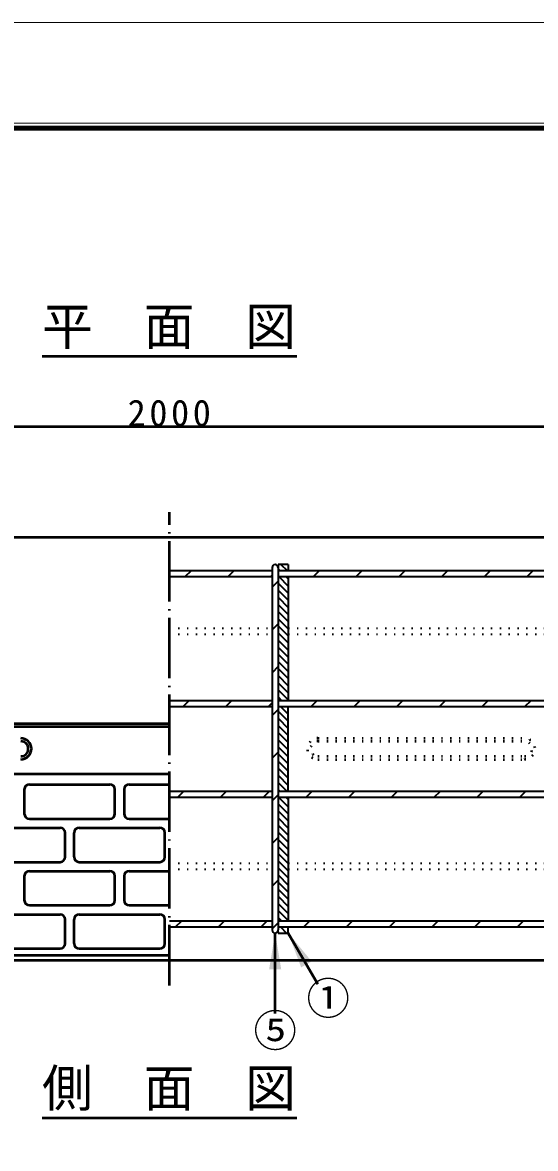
# Model space of a CAD drawing. Units: millimetres, scale not verified. Extents: x -2102 to 2102, y -1485 to 1485.
# Drawn here: x 667 to 1176, y 367 to 1485 of the extents above; entities that cross this region are included whole.
import ezdxf
from ezdxf.enums import TextEntityAlignment as Align

# ---------------------------------------------------------------- set-up
doc = ezdxf.new("R2010")
doc.units = ezdxf.units.MM
doc.header["$LTSCALE"] = 5
doc.linetypes.add('DOTTED', pattern=[1.75, 0.25, -1.5])
doc.linetypes.add('LONG_DASHED_DOTTED', pattern=[15.25, 12, -1.5, 0.25, -1.5])
doc.layers.add('0-0_V-nasSTD', color=7, linetype='Continuous', lineweight=35)
doc.layers.add('0-1_0', color=7, linetype='Continuous', lineweight=50)
doc.styles.add('ＭＳ ゴシック', font='')
doc.styles.get('ＭＳ ゴシック').set_extended_font_data('MS Gothic')

msp = doc.modelspace()

# ---------------------------------------------------------------- linework, layer by layer
at = {"layer": '0-0_V-nasSTD'}
for p, q in [((812.261, 940.614), (914.261, 940.614)), ((828.068, 934.614), (834.068, 940.614)), ((870.494, 934.614), (876.494, 940.614)), ((914.261, 943.614), (914.261, 583.614)), ((930.261, 946.614), (920.261, 946.614)), ((920.261, 946.614), (920.261, 943.614)), ((920.261, 943.614), (920.261, 583.614)), ((920.261, 942.339), (921.986, 940.614)), ((920.261, 940.614), (1229.261, 940.614)), ((923.057, 946.614), (929.057, 940.614)), ((930.128, 946.614), (930.261, 946.481)), ((930.261, 946.614), (930.261, 940.614)), ((961.347, 940.614), (955.347, 934.614)), ((997.773, 934.614), (1003.773, 940.614)), ((1040.2, 934.614), (1046.2, 940.614)), ((1082.626, 934.614), (1088.626, 940.614)), ((1125.052, 934.614), (1131.052, 940.614)), ((1167.479, 934.614), (1173.479, 940.614)), ((812.261, 934.614), (914.261, 934.614)), ((912.92, 934.614), (914.261, 935.955)), ((920.261, 930.029), (914.261, 924.029)), ((920.261, 934.614), (1229.261, 934.614)), ((920.915, 934.614), (930.261, 925.268)), ((927.986, 934.614), (930.261, 932.339)), ((930.261, 934.614), (930.261, 811.614)), ((920.261, 928.197), (930.261, 918.197)), ((920.261, 921.126), (930.261, 911.126)), ((920.261, 914.055), (930.261, 904.055)), ((920.261, 906.984), (930.261, 896.984)), ((920.261, 899.913), (930.261, 889.913)), ((920.261, 887.602), (914.261, 881.602)), ((920.261, 892.842), (930.261, 882.842)), ((920.261, 885.771), (930.261, 875.771)), ((920.261, 878.699), (930.261, 868.699)), ((920.261, 871.628), (930.261, 861.628)), ((920.261, 864.557), (930.261, 854.557)), ((920.261, 857.486), (930.261, 847.486)), ((920.261, 850.415), (930.261, 840.415)), ((920.261, 845.176), (914.261, 839.176)), ((920.261, 843.344), (930.261, 833.344)), ((920.261, 836.273), (930.261, 826.273)), ((920.261, 829.202), (930.261, 819.202)), ((920.261, 822.131), (930.261, 812.131)), ((812.261, 811.614), (914.261, 811.614)), ((812.261, 805.614), (914.261, 805.614)), ((825.847, 805.614), (831.847, 811.614)), ((868.273, 805.614), (874.273, 811.614)), ((910.7, 805.614), (914.261, 809.176)), ((920.261, 815.06), (923.707, 811.614)), ((920.261, 811.614), (1229.261, 811.614)), ((920.261, 805.614), (1229.261, 805.614)), ((922.636, 805.614), (930.261, 797.989)), ((929.707, 805.614), (930.261, 805.06)), ((930.261, 721.614), (930.261, 805.614)), ((953.126, 805.614), (959.126, 811.614)), ((995.552, 805.614), (1001.552, 811.614)), ((1037.979, 805.614), (1043.979, 811.614)), ((1080.405, 805.614), (1086.405, 811.614)), ((1122.832, 805.614), (1128.832, 811.614)), ((1165.258, 805.614), (1171.258, 811.614)), ((920.261, 802.749), (914.261, 796.749)), ((920.261, 800.918), (930.261, 790.918)), ((920.261, 793.847), (930.261, 783.847)), ((920.261, 786.776), (930.261, 776.776)), ((920.261, 779.705), (930.261, 769.705)), ((920.261, 772.633), (930.261, 762.633)), ((920.261, 765.562), (930.261, 755.562)), ((920.261, 760.323), (914.261, 754.323)), ((920.261, 758.491), (930.261, 748.491)), ((920.261, 751.42), (930.261, 741.42)), ((920.261, 744.349), (930.261, 734.349)), ((920.261, 737.278), (930.261, 727.278)), ((920.261, 730.207), (928.854, 721.614)), ((812.261, 721.614), (914.261, 721.614)), ((820.7, 715.614), (826.7, 721.614)), ((863.126, 715.614), (869.126, 721.614)), ((905.552, 715.614), (911.552, 721.614)), ((920.261, 717.897), (914.261, 711.897)), ((920.261, 723.136), (921.783, 721.614)), ((920.261, 721.614), (1229.261, 721.614)), ((947.979, 715.614), (953.979, 721.614)), ((990.405, 715.614), (996.405, 721.614)), ((1032.832, 715.614), (1038.832, 721.614)), ((1075.258, 715.614), (1081.258, 721.614)), ((1117.685, 715.614), (1123.685, 721.614)), ((1160.111, 715.614), (1166.111, 721.614)), ((812.261, 715.614), (914.261, 715.614)), ((920.261, 715.614), (1229.261, 715.614)), ((920.261, 708.994), (930.261, 698.994)), ((920.712, 715.614), (930.261, 706.065)), ((927.783, 715.614), (930.261, 713.136)), ((930.261, 715.614), (930.261, 592.614)), ((920.261, 701.923), (930.261, 691.923)), ((920.261, 694.852), (930.261, 684.852)), ((920.261, 687.781), (930.261, 677.781)), ((920.261, 675.47), (914.261, 669.47)), ((920.261, 680.71), (930.261, 670.71)), ((920.261, 673.638), (930.261, 663.638)), ((920.261, 666.567), (930.261, 656.567)), ((920.261, 659.496), (930.261, 649.496)), ((920.261, 652.425), (930.261, 642.425)), ((920.261, 645.354), (930.261, 635.354)), ((920.261, 638.283), (930.261, 628.283)), ((920.261, 633.044), (914.261, 627.044)), ((920.261, 631.212), (930.261, 621.212)), ((920.261, 624.141), (930.261, 614.141)), ((920.261, 617.07), (930.261, 607.07)), ((920.261, 609.999), (930.261, 599.999)), ((920.261, 602.928), (930.261, 592.928)), ((920.261, 595.857), (923.504, 592.614)), ((812.261, 592.614), (914.261, 592.614)), ((812.261, 586.614), (914.261, 586.614)), ((818.479, 586.614), (824.479, 592.614)), ((860.905, 586.614), (866.905, 592.614)), ((903.332, 586.614), (909.332, 592.614)), ((920.261, 590.617), (914.261, 584.617)), ((920.261, 592.614), (1229.261, 592.614)), ((920.261, 586.614), (1229.261, 586.614)), ((920.261, 580.614), (920.261, 583.614)), ((920.261, 581.715), (921.362, 580.614)), ((922.433, 586.614), (928.433, 580.614)), ((930.004, 586.614), (930.261, 586.357)), ((945.758, 586.614), (951.758, 592.614)), ((988.185, 586.614), (994.185, 592.614)), ((1030.611, 586.614), (1036.611, 592.614)), ((1073.037, 586.614), (1079.037, 592.614)), ((1115.464, 586.614), (1121.464, 592.614)), ((1157.89, 586.614), (1163.89, 592.614))]:
    msp.add_line(p, q, dxfattribs=at)
at = {"layer": '0-0_V-nasSTD', "linetype": 'DOTTED'}
for p, q in [((812.261, 883.326), (914.261, 883.326)), ((812.261, 877.326), (914.261, 877.326)), ((930.261, 883.326), (1229.261, 883.326)), ((930.261, 877.326), (1229.261, 877.326)), ((812.261, 649.902), (914.261, 649.902)), ((930.261, 649.902), (1229.261, 649.902)), ((812.261, 643.902), (914.261, 643.902)), ((930.261, 643.902), (1229.261, 643.902))]:
    msp.add_line(p, q, dxfattribs=at)
at = {"layer": '0-0_V-nasSTD', "lineweight": 50}
for p, q in [((917.261, 500.664), (917.261, 580.614)), ((959.551, 529.882), (930.261, 580.614))]:
    msp.add_line(p, q, dxfattribs=at)
at = {"layer": '0-0_V-nasSTD', "lineweight": 18}
for points in [[(-2102.5, -1485), (-2102.5, 1485), (2102.5, 1485), (2102.5, -1485)], [(-2002.5, -1385), (-2002.5, 1385), (2002.5, 1385), (2002.5, -1385)]]:
    msp.add_lwpolyline(points, close=True, dxfattribs=at)
at = {"layer": '0-0_V-nasSTD', "lineweight": 100}
msp.add_lwpolyline([(1997.5, -1380), (1997.5, 1380), (-1997.5, 1380)], dxfattribs=at)
at = {"layer": '0-0_V-nasSTD'}
msp.add_lwpolyline([(920.261, 580.614), (930.261, 580.614), (930.261, 586.614)], dxfattribs=at)
for centre, start, end in [((917.261, 943.614), 0, 180), ((917.261, 583.614), 180, 0)]:
    msp.add_arc(centre, 3, start, end, dxfattribs=at)
for points in [[(911.261, 544.614), (917.261, 580.614), (923.261, 544.614)], [(930.261, 580.614), (943.065, 546.437), (953.457, 552.437)]]:
    msp.add_solid(points, dxfattribs=at)
at = {"layer": '0-1_0'}
for p, q in [((685.858, 1153.614), (938.664, 1153.614)), ((-187.739, 1083.614), (1812.261, 1083.614)), ((1812.261, 973.614), (-187.739, 973.614)), ((-187.739, 788.614), (812.261, 788.614)), ((-187.739, 785.614), (812.261, 785.614)), ((-187.739, 738.614), (812.261, 738.614)), ((673.261, 728.114), (753.261, 728.114)), ((772.261, 728.114), (812.261, 728.114)), ((668.261, 723.114), (668.261, 699.114)), ((758.261, 699.114), (758.261, 723.114)), ((767.261, 723.114), (767.261, 699.114)), ((673.261, 694.114), (753.261, 694.114)), ((772.261, 694.114), (812.261, 694.114)), ((623.761, 685.114), (703.761, 685.114)), ((722.761, 685.114), (802.761, 685.114)), ((708.761, 656.114), (708.761, 680.114)), ((717.761, 656.114), (717.761, 680.114)), ((807.761, 656.114), (807.761, 680.114)), ((623.761, 651.114), (703.761, 651.114)), ((722.761, 651.114), (802.761, 651.114)), ((673.261, 642.114), (753.261, 642.114)), ((772.261, 642.114), (812.261, 642.114)), ((668.261, 637.114), (668.261, 613.114)), ((758.261, 613.114), (758.261, 637.114)), ((767.261, 637.114), (767.261, 613.114)), ((673.261, 608.114), (753.261, 608.114)), ((772.261, 608.114), (812.261, 608.114)), ((623.761, 599.114), (703.761, 599.114)), ((708.761, 570.114), (708.761, 594.114)), ((717.761, 570.114), (717.761, 594.114)), ((722.761, 599.114), (802.761, 599.114)), ((807.761, 570.114), (807.761, 594.114)), ((623.761, 565.114), (703.761, 565.114)), ((722.761, 565.114), (802.761, 565.114)), ((-187.739, 558.614), (812.261, 558.614)), ((-187.739, 553.614), (1812.261, 553.614)), ((685.858, 396.976), (938.664, 396.976))]:
    msp.add_line(p, q, dxfattribs=at)
at = {"layer": '0-1_0', "linetype": 'LONG_DASHED_DOTTED'}
msp.add_line((812.261, 528.614), (812.261, 998.614), dxfattribs=at)
at = {"layer": '0-1_0', "linetype": 'DOTTED'}
for p, q in [((959.761, 774.114), (1164.761, 774.114)), ((959.761, 771.114), (1164.761, 771.114)), ((959.761, 756.114), (1164.761, 756.114)), ((959.761, 753.114), (1164.761, 753.114))]:
    msp.add_line(p, q, dxfattribs=at)
at = {"layer": '0-1_0'}
for centre, radius, start, end in [((664.761, 763.614), 10.5, 270, 90), ((664.761, 763.614), 7.5, 270, 90), ((673.261, 723.114), 5, 90, 180), ((753.261, 723.114), 5, 0, 90), ((772.261, 723.114), 5, 90, 180), ((673.261, 699.114), 5, 180, 270), ((753.261, 699.114), 5, 270, 0), ((772.261, 699.114), 5, 180, 270), ((703.761, 680.114), 5, 0, 90), ((722.761, 680.114), 5, 90, 180), ((802.761, 680.114), 5, 0, 90), ((703.761, 656.114), 5, 270, 0), ((722.761, 656.114), 5, 180, 270), ((802.761, 656.114), 5, 270, 0), ((673.261, 637.114), 5, 90, 180), ((753.261, 637.114), 5, 0, 90), ((772.261, 637.114), 5, 90, 180), ((673.261, 613.114), 5, 180, 270), ((753.261, 613.114), 5, 270, 0), ((772.261, 613.114), 5, 180, 270), ((703.761, 594.114), 5, 0, 90), ((722.761, 594.114), 5, 90, 180), ((802.761, 594.114), 5, 0, 90), ((703.761, 570.114), 5, 270, 0), ((722.761, 570.114), 5, 180, 270), ((802.761, 570.114), 5, 270, 0)]:
    msp.add_arc(centre, radius, start, end, dxfattribs=at)
at = {"layer": '0-1_0', "linetype": 'DOTTED'}
for centre, radius, start, end in [((959.761, 763.614), 10.5, 90, 270), ((1164.761, 763.614), 10.5, 270, 90), ((959.761, 763.614), 7.5, 90, 270), ((1164.761, 763.614), 7.5, 270, 90)]:
    msp.add_arc(centre, radius, start, end, dxfattribs=at)

# ---------------------------------------------------------------- texts
at = {"layer": '0-0_V-nasSTD', "style": 'ＭＳ ゴシック'}
for s, height, p in [('平\u3000面\u3000図', 36.95, (685.858, 1153.614)), ('①', 31.67, (948.314, 490.333)), ('⑤', 31.67, (895.698, 458.314)), ('側\u3000面\u3000図', 36.95, (685.858, 396.976))]:
    msp.add_text(s, height=height, dxfattribs=at).set_placement(p, align=Align.BOTTOM_LEFT)
at = {"layer": '0-0_V-nasSTD', "insert": (770.861, 1083.614), "char_height": 26.39, "attachment_point": 7, "style": 'ＭＳ ゴシック'}
msp.add_mtext('\\T1.2;2000', dxfattribs=at)

doc.saveas('drawing.dxf')
